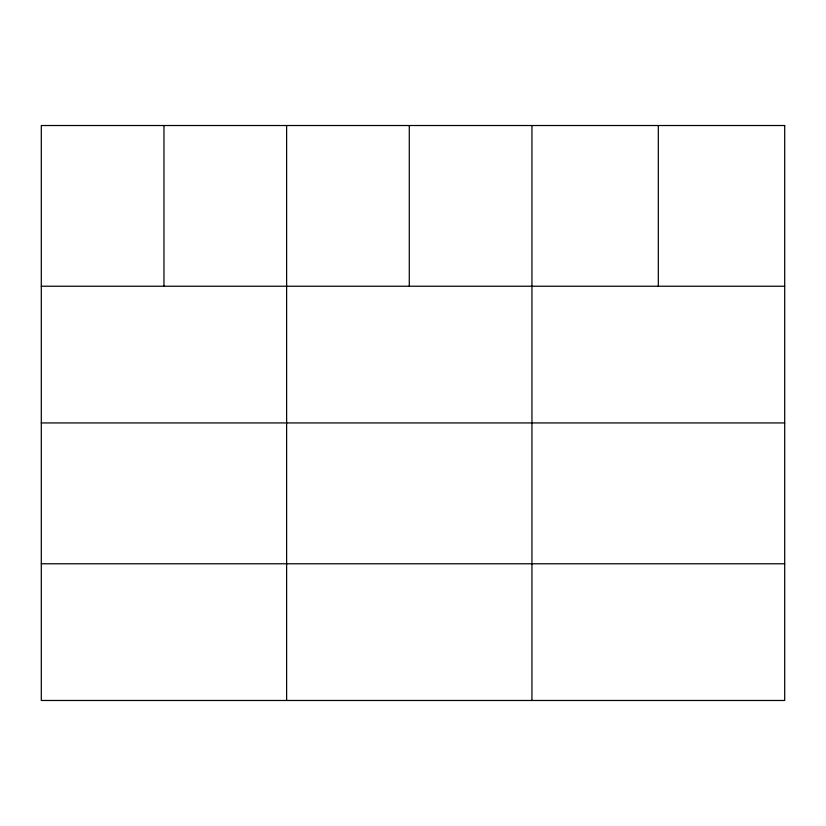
<?xml version="1.0" encoding="UTF-8"?>
<svg xmlns="http://www.w3.org/2000/svg" width="826" height="826" viewBox="0 0 826 826"><rect width="100%" height="100%" fill="white"/><g stroke="black" fill="none" stroke-linecap="round" stroke-linejoin="round"><path stroke-width="1.24" d="M41.3 286.23L784.7 286.23M41.3 422.933L784.7 422.933M41.3 563.776L784.7 563.776M658.322 125.521L658.322 286.23M531.944 125.521L531.944 700.479M409.283 125.521L409.283 286.23M286.622 125.521L286.622 700.479M163.961 125.521L163.961 286.23M784.7 125.521L41.3 125.521L41.3 700.479L784.7 700.479L784.7 125.521"/></g></svg>
